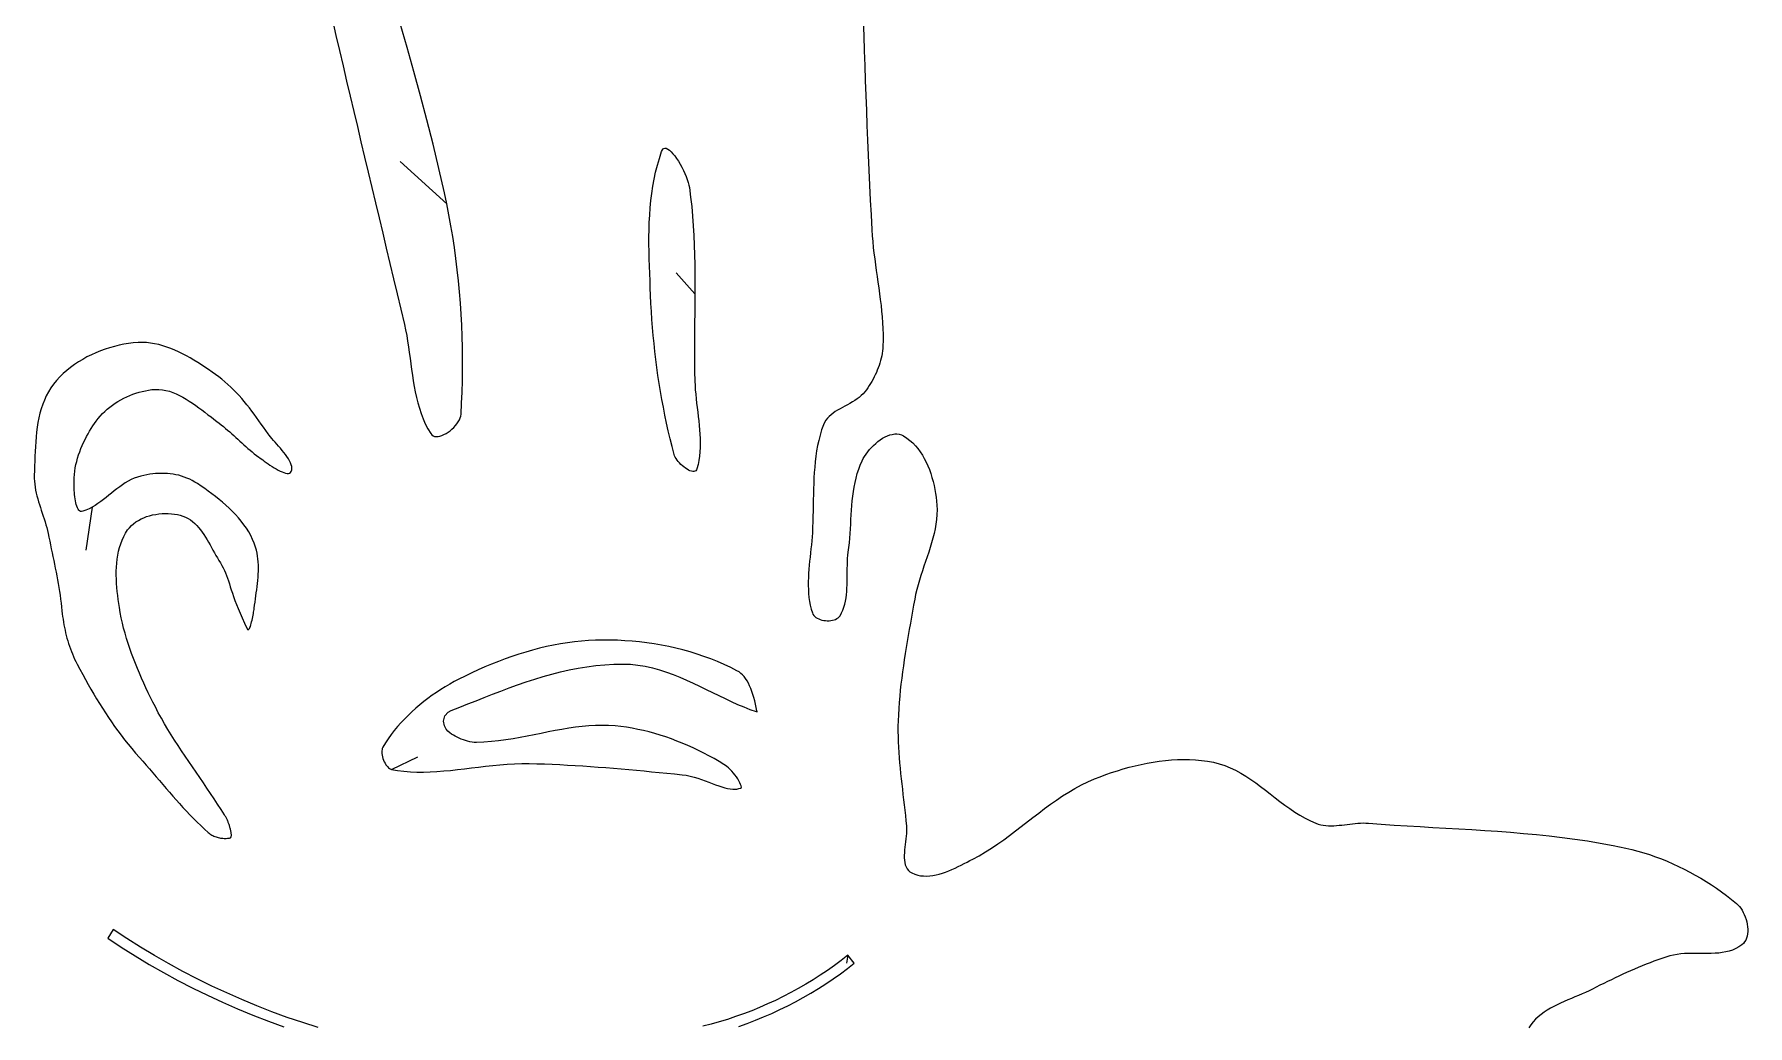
# Model space of a CAD drawing. Header units: inches. Extents: x -12 to 23, y -13.2 to 21.7.
# Drawn here: x 17.73 to 22.96, y -7.1 to -4.07 of the extents above; entities that cross this region are included whole.
import ezdxf

# ---------------------------------------------------------------- set-up
doc = ezdxf.new("R2010")
doc.units = ezdxf.units.IN
doc.header["$MEASUREMENT"] = 0
doc.layers.get('0').update_dxf_attribs({"lineweight": 0})

msp = doc.modelspace()

# ---------------------------------------------------------------- linework, layer by layer
at = {"color": 30, "linetype": 'Continuous', "lineweight": 0, "true_color": 0xff7e00}
for p, q in [((18.9885, -4.5852), (18.8459, -4.456)), ((19.7465, -4.8599), (19.6892, -4.7958)), ((17.9049, -5.5123), (17.8858, -5.6433)), ((18.8195, -6.3135), (18.9001, -6.2748))]:
    msp.add_line(p, q, dxfattribs=at)
at = {"color": 7, "linetype": 'Continuous', "lineweight": 0}
for p, q in [((19.1876, -5.9686), (19.1667, -5.976)), ((19.2085, -5.9616), (19.1876, -5.9686)), ((19.2295, -5.9551), (19.2085, -5.9616)), ((19.2507, -5.949), (19.2295, -5.9551)), ((19.2719, -5.9434), (19.2507, -5.949)), ((19.2932, -5.9384), (19.2719, -5.9434)), ((19.3145, -5.9338), (19.2932, -5.9384)), ((19.3359, -5.9298), (19.3145, -5.9338)), ((19.3573, -5.9264), (19.3359, -5.9298)), ((19.3787, -5.9236), (19.3573, -5.9264)), ((19.4002, -5.9214), (19.3787, -5.9236)), ((19.4216, -5.9198), (19.4002, -5.9214)), ((19.4431, -5.9188), (19.4216, -5.9198)), ((19.4653, -5.9184), (19.4431, -5.9188)), ((19.4877, -5.9185), (19.4653, -5.9184)), ((19.5101, -5.9191), (19.4877, -5.9185)), ((19.5325, -5.9203), (19.5101, -5.9191)), ((19.555, -5.9219), (19.5325, -5.9203)), ((19.5774, -5.9241), (19.555, -5.9219)), ((19.5998, -5.9268), (19.5774, -5.9241)), ((19.6221, -5.9301), (19.5998, -5.9268)), ((19.6444, -5.9339), (19.6221, -5.9301)), ((19.6665, -5.9382), (19.6444, -5.9339)), ((19.6884, -5.9431), (19.6665, -5.9382)), ((19.7102, -5.9485), (19.6884, -5.9431)), ((19.7318, -5.9545), (19.7102, -5.9485)), ((19.7532, -5.9611), (19.7318, -5.9545)), ((19.7743, -5.9682), (19.7532, -5.9611)), ((19.7952, -5.9759), (19.7743, -5.9682)), ((19.0648, -6.0187), (19.0449, -6.0282)), ((19.0848, -6.0095), (19.0648, -6.0187)), ((19.1051, -6.0006), (19.0848, -6.0095)), ((19.1255, -5.992), (19.1051, -6.0006)), ((19.146, -5.9838), (19.1255, -5.992)), ((19.1667, -5.976), (19.146, -5.9838)), ((19.3095, -6.0226), (19.3361, -6.0158)), ((19.3361, -6.0158), (19.3628, -6.0097)), ((19.3628, -6.0097), (19.3897, -6.0044)), ((19.3897, -6.0044), (19.4168, -5.9998)), ((19.4168, -5.9998), (19.4441, -5.9962)), ((19.4441, -5.9962), (19.4715, -5.9936)), ((19.4715, -5.9936), (19.4991, -5.992)), ((19.4991, -5.992), (19.527, -5.9916)), ((19.527, -5.9916), (19.5499, -5.9924)), ((19.5499, -5.9924), (19.5726, -5.9948)), ((19.5726, -5.9948), (19.5949, -5.9985)), ((19.5949, -5.9985), (19.6168, -6.0034)), ((19.6168, -6.0034), (19.6384, -6.0094)), ((19.6384, -6.0094), (19.6595, -6.0162)), ((19.6595, -6.0162), (19.6804, -6.0239)), ((19.8158, -5.9841), (19.7952, -5.9759)), ((19.836, -5.993), (19.8158, -5.9841)), ((19.856, -6.0024), (19.836, -5.993)), ((19.875, -6.0121), (19.856, -6.0024)), ((19.8814, -6.0159), (19.875, -6.0121)), ((19.8869, -6.0201), (19.8814, -6.0159)), ((19.892, -6.0248), (19.8869, -6.0201)), ((18.9701, -6.0693), (18.9568, -6.0781)), ((18.9837, -6.061), (18.9701, -6.0693)), ((18.9974, -6.053), (18.9837, -6.061)), ((19.0112, -6.0453), (18.9974, -6.053)), ((19.0252, -6.038), (19.0112, -6.0453)), ((19.0449, -6.0282), (19.0252, -6.038)), ((19.1538, -6.0741), (19.1793, -6.0646)), ((19.1793, -6.0646), (19.205, -6.0553)), ((19.205, -6.0553), (19.2309, -6.0465)), ((19.2309, -6.0465), (19.257, -6.038)), ((19.257, -6.038), (19.2832, -6.03)), ((19.2832, -6.03), (19.3095, -6.0226)), ((19.6804, -6.0239), (19.7009, -6.0321)), ((19.7009, -6.0321), (19.7212, -6.0409)), ((19.7212, -6.0409), (19.7412, -6.05)), ((19.7412, -6.05), (19.761, -6.0594)), ((19.761, -6.0594), (19.7807, -6.069)), ((19.7807, -6.069), (19.8002, -6.0786)), ((19.8969, -6.0301), (19.892, -6.0248)), ((19.9016, -6.0361), (19.8969, -6.0301)), ((19.9059, -6.0427), (19.9016, -6.0361)), ((19.9101, -6.05), (19.9059, -6.0427)), ((19.9139, -6.0578), (19.9101, -6.05)), ((19.9175, -6.0662), (19.9139, -6.0578)), ((19.9209, -6.0751), (19.9175, -6.0662)), ((18.9056, -6.1163), (18.8935, -6.1267)), ((18.918, -6.1063), (18.9056, -6.1163)), ((18.9307, -6.0965), (18.918, -6.1063)), ((18.9436, -6.0871), (18.9307, -6.0965)), ((18.9568, -6.0781), (18.9436, -6.0871)), ((19.0021, -6.1339), (19.0284, -6.1234)), ((19.0284, -6.1234), (19.0532, -6.1135)), ((19.0532, -6.1135), (19.0781, -6.1036)), ((19.0781, -6.1036), (19.1031, -6.0936)), ((19.1031, -6.0936), (19.1284, -6.0838)), ((19.1284, -6.0838), (19.1538, -6.0741)), ((19.8002, -6.0786), (19.8195, -6.088)), ((19.8195, -6.088), (19.8387, -6.0973)), ((19.8387, -6.0973), (19.8579, -6.1063)), ((19.8579, -6.1063), (19.8769, -6.1148)), ((19.8769, -6.1148), (19.8959, -6.1228)), ((19.8959, -6.1228), (19.9149, -6.1302)), ((19.9239, -6.0844), (19.9209, -6.0751)), ((19.9268, -6.094), (19.9239, -6.0844)), ((19.9294, -6.1039), (19.9268, -6.094)), ((19.9319, -6.1141), (19.9294, -6.1039)), ((19.9341, -6.1244), (19.9319, -6.1141)), ((19.9362, -6.1348), (19.9341, -6.1244)), ((18.8483, -6.1712), (18.838, -6.183)), ((18.8591, -6.1596), (18.8483, -6.1712)), ((18.8702, -6.1484), (18.8591, -6.1596)), ((18.8816, -6.1374), (18.8702, -6.1484)), ((18.8935, -6.1267), (18.8816, -6.1374)), ((18.9782, -6.1664), (18.9827, -6.15)), ((18.9811, -6.1809), (18.9782, -6.1664)), ((18.9827, -6.15), (18.9931, -6.1387)), ((18.9931, -6.1387), (19.0021, -6.1339)), ((19.9149, -6.1302), (19.9342, -6.137)), ((19.9342, -6.137), (19.9367, -6.1378)), ((19.9368, -6.1379), (19.9362, -6.1348)), ((19.9367, -6.1378), (19.9368, -6.1379)), ((18.8095, -6.22), (18.8009, -6.2328)), ((18.8185, -6.2074), (18.8095, -6.22)), ((18.828, -6.1951), (18.8185, -6.2074)), ((18.838, -6.183), (18.828, -6.1951)), ((18.9865, -6.1903), (18.9811, -6.1809)), ((18.992, -6.1967), (18.9865, -6.1903)), ((18.9974, -6.2015), (18.992, -6.1967)), ((19.0028, -6.2055), (18.9974, -6.2015)), ((19.0085, -6.2091), (19.0028, -6.2055)), ((19.0143, -6.2124), (19.0085, -6.2091)), ((19.0203, -6.2155), (19.0143, -6.2124)), ((19.0265, -6.2184), (19.0203, -6.2155)), ((19.0328, -6.2211), (19.0265, -6.2184)), ((19.0392, -6.2235), (19.0328, -6.2211)), ((19.0457, -6.2257), (19.0392, -6.2235)), ((19.0522, -6.2277), (19.0457, -6.2257)), ((19.0588, -6.2293), (19.0522, -6.2277)), ((19.0655, -6.2306), (19.0588, -6.2293)), ((19.1246, -6.2288), (19.1021, -6.2306)), ((19.1468, -6.2263), (19.1246, -6.2288)), ((19.1689, -6.2233), (19.1468, -6.2263)), ((19.1909, -6.2198), (19.1689, -6.2233)), ((19.2127, -6.216), (19.1909, -6.2198)), ((19.2343, -6.2119), (19.2127, -6.216)), ((19.2558, -6.2077), (19.2343, -6.2119)), ((19.2771, -6.2035), (19.2558, -6.2077)), ((19.2983, -6.1993), (19.2771, -6.2035)), ((19.3194, -6.1952), (19.2983, -6.1993)), ((19.3403, -6.1915), (19.3194, -6.1952)), ((19.361, -6.188), (19.3403, -6.1915)), ((19.3817, -6.185), (19.361, -6.188)), ((19.4022, -6.1825), (19.3817, -6.185)), ((19.4225, -6.1806), (19.4022, -6.1825)), ((19.4427, -6.1794), (19.4225, -6.1806)), ((19.4628, -6.179), (19.4427, -6.1794)), ((19.4828, -6.1794), (19.4628, -6.179)), ((19.5028, -6.1807), (19.4828, -6.1794)), ((19.5201, -6.1826), (19.5028, -6.1807)), ((19.5374, -6.185), (19.5201, -6.1826)), ((19.5548, -6.1878), (19.5374, -6.185)), ((19.5721, -6.1912), (19.5548, -6.1878)), ((19.5894, -6.195), (19.5721, -6.1912)), ((19.6066, -6.1993), (19.5894, -6.195)), ((19.6237, -6.204), (19.6066, -6.1993)), ((19.6408, -6.2091), (19.6237, -6.204)), ((19.6578, -6.2146), (19.6408, -6.2091)), ((19.6747, -6.2206), (19.6578, -6.2146)), ((19.6915, -6.2269), (19.6747, -6.2206)), ((19.7081, -6.2336), (19.6915, -6.2269)), ((18.79, -6.2567), (18.7899, -6.2609)), ((18.7899, -6.2609), (18.7902, -6.2655)), ((18.7905, -6.2531), (18.79, -6.2567)), ((18.7902, -6.2655), (18.7909, -6.2703)), ((18.7911, -6.25), (18.7905, -6.2531)), ((18.7909, -6.2703), (18.792, -6.2754)), ((18.792, -6.2477), (18.7911, -6.25)), ((18.7932, -6.2452), (18.792, -6.2477)), ((18.792, -6.2754), (18.7934, -6.2805)), ((18.8009, -6.2328), (18.7932, -6.2452)), ((18.7934, -6.2805), (18.7952, -6.2855)), ((19.0723, -6.2314), (19.0655, -6.2306)), ((19.0789, -6.2316), (19.0723, -6.2314)), ((19.1021, -6.2306), (19.0789, -6.2316)), ((19.7247, -6.2406), (19.7081, -6.2336)), ((19.7411, -6.248), (19.7247, -6.2406)), ((19.7573, -6.2558), (19.7411, -6.248)), ((19.7734, -6.2638), (19.7573, -6.2558)), ((19.7893, -6.2722), (19.7734, -6.2638)), ((19.805, -6.2808), (19.7893, -6.2722)), ((19.8205, -6.2897), (19.805, -6.2808)), ((18.7952, -6.2855), (18.7974, -6.2904)), ((18.7974, -6.2904), (18.7998, -6.295)), ((18.7998, -6.295), (18.8024, -6.2992)), ((18.8024, -6.2992), (18.8051, -6.3029)), ((18.8051, -6.3029), (18.8079, -6.3061)), ((18.8079, -6.3061), (18.8106, -6.3087)), ((18.8106, -6.3087), (18.8131, -6.3107)), ((18.8131, -6.3107), (18.8154, -6.3121)), ((18.8154, -6.3121), (18.8172, -6.3129)), ((18.8172, -6.3129), (18.8195, -6.3135)), ((18.8195, -6.3135), (18.8381, -6.3169)), ((18.8381, -6.3169), (18.8577, -6.3194)), ((18.8577, -6.3194), (18.8774, -6.321)), ((18.8774, -6.321), (18.8974, -6.3218)), ((18.8974, -6.3218), (18.9176, -6.3218)), ((18.9176, -6.3218), (18.9379, -6.3213)), ((18.9379, -6.3213), (18.9585, -6.3201)), ((18.9585, -6.3201), (18.9792, -6.3185)), ((18.9792, -6.3185), (19.0002, -6.3165)), ((19.0002, -6.3165), (19.0213, -6.3143)), ((19.0213, -6.3143), (19.0425, -6.3118)), ((19.0425, -6.3118), (19.0639, -6.3091)), ((19.0639, -6.3091), (19.0855, -6.3065)), ((19.0855, -6.3065), (19.1071, -6.3039)), ((19.1071, -6.3039), (19.129, -6.3016)), ((19.129, -6.3016), (19.1509, -6.2995)), ((19.1509, -6.2995), (19.173, -6.2977)), ((19.173, -6.2977), (19.1952, -6.2965)), ((19.1952, -6.2965), (19.2175, -6.2958)), ((19.2175, -6.2958), (19.2397, -6.2959)), ((19.2397, -6.2959), (19.2634, -6.2964)), ((19.2634, -6.2964), (19.2869, -6.2971)), ((19.2869, -6.2971), (19.3105, -6.298)), ((19.3105, -6.298), (19.3339, -6.2991)), ((19.3339, -6.2991), (19.3574, -6.3002)), ((19.3574, -6.3002), (19.3809, -6.3016)), ((19.3809, -6.3016), (19.4043, -6.303)), ((19.4043, -6.303), (19.4277, -6.3046)), ((19.4277, -6.3046), (19.4511, -6.3063)), ((19.4511, -6.3063), (19.4745, -6.3081)), ((19.4745, -6.3081), (19.4979, -6.31)), ((19.4979, -6.31), (19.5212, -6.312)), ((19.5212, -6.312), (19.5445, -6.314)), ((19.5445, -6.314), (19.5679, -6.3162)), ((19.5679, -6.3162), (19.5911, -6.3183)), ((19.5911, -6.3183), (19.6144, -6.3206)), ((19.6144, -6.3206), (19.6377, -6.3229)), ((19.6377, -6.3229), (19.6609, -6.3252)), ((19.6609, -6.3252), (19.6841, -6.3275)), ((19.6841, -6.3275), (19.7079, -6.3299)), ((19.7079, -6.3299), (19.7198, -6.3316)), ((19.7198, -6.3316), (19.732, -6.3341)), ((19.732, -6.3341), (19.7439, -6.3372)), ((19.8355, -6.2986), (19.8205, -6.2897)), ((19.8398, -6.3015), (19.8355, -6.2986)), ((19.8443, -6.305), (19.8398, -6.3015)), ((19.8492, -6.3091), (19.8443, -6.305)), ((19.8542, -6.3139), (19.8492, -6.3091)), ((19.8593, -6.3191), (19.8542, -6.3139)), ((19.8642, -6.3247), (19.8593, -6.3191)), ((19.869, -6.3306), (19.8642, -6.3247)), ((19.8734, -6.3367), (19.869, -6.3306)), ((19.7439, -6.3372), (19.7555, -6.3408)), ((19.7555, -6.3408), (19.7668, -6.3446)), ((19.7668, -6.3446), (19.7779, -6.3487)), ((19.7779, -6.3487), (19.7887, -6.3527)), ((19.7887, -6.3527), (19.7992, -6.3567)), ((19.7992, -6.3567), (19.8094, -6.3606)), ((19.8094, -6.3606), (19.8193, -6.3641)), ((19.8193, -6.3641), (19.8288, -6.3672)), ((19.8288, -6.3672), (19.8379, -6.3699)), ((19.8379, -6.3699), (19.8465, -6.3719)), ((19.8465, -6.3719), (19.8545, -6.3733)), ((19.8545, -6.3733), (19.862, -6.3741)), ((19.862, -6.3741), (19.8687, -6.3742)), ((19.8687, -6.3742), (19.8749, -6.3736)), ((19.8775, -6.3427), (19.8734, -6.3367)), ((19.8749, -6.3736), (19.8805, -6.3724)), ((19.881, -6.3487), (19.8775, -6.3427)), ((19.8805, -6.3724), (19.8858, -6.3705)), ((19.8839, -6.3544), (19.881, -6.3487)), ((19.8861, -6.3596), (19.8839, -6.3544)), ((19.8858, -6.3705), (19.8886, -6.3691)), ((19.8877, -6.3641), (19.8861, -6.3596)), ((19.8885, -6.3677), (19.8877, -6.3641)), ((19.8886, -6.3691), (19.8885, -6.3677))]:
    msp.add_line(p, q, dxfattribs=at)
at = {"color": 7, "linetype": 'Continuous', "lineweight": 0, "flags": 128}
msp.add_lwpolyline([(18.6391, -4.0237), (18.6499, -4.0702), (18.6607, -4.1167), (18.6716, -4.1633), (18.6825, -4.2098), (18.6934, -4.2563), (18.7044, -4.3028), (18.7153, -4.3493), (18.7263, -4.3958), (18.7373, -4.4423), (18.7484, -4.4887), (18.7594, -4.5352), (18.7704, -4.5817), (18.7815, -4.6282), (18.7926, -4.6746), (18.8036, -4.7211), (18.8147, -4.7676), (18.8258, -4.8141), (18.8368, -4.8605), (18.8479, -4.907), (18.8589, -4.9535), (18.8626, -4.9703), (18.8659, -4.9873), (18.8689, -5.0044), (18.8716, -5.0217), (18.874, -5.039), (18.8764, -5.0564), (18.8787, -5.0739), (18.881, -5.0913), (18.8834, -5.1086), (18.8861, -5.1259), (18.889, -5.1431), (18.8922, -5.1601), (18.8958, -5.177), (18.8999, -5.1936), (18.9046, -5.21), (18.9099, -5.2262), (18.916, -5.242), (18.9228, -5.2575), (18.9305, -5.2727), (18.9392, -5.2874), (18.9425, -5.2914), (18.9465, -5.2943), (18.9511, -5.296), (18.9562, -5.2967), (18.9617, -5.2964), (18.9675, -5.2953), (18.9736, -5.2933), (18.9798, -5.2906), (18.9861, -5.2872), (18.9923, -5.2832), (18.9983, -5.2787), (19.0042, -5.2738), (19.0097, -5.2686), (19.0149, -5.2631), (19.0195, -5.2573), (19.0236, -5.2514), (19.027, -5.2455), (19.0296, -5.2396), (19.0314, -5.2338), (19.0322, -5.2282), (19.0322, -5.2282), (19.0322, -5.2282), (19.0322, -5.2282), (19.0322, -5.2282), (19.0339, -5.1943), (19.0352, -5.1604), (19.0361, -5.1264), (19.0366, -5.0924), (19.0366, -5.0584), (19.0362, -5.0244), (19.0353, -4.9903), (19.034, -4.9563), (19.0322, -4.9223), (19.0299, -4.8883), (19.0273, -4.8543), (19.0241, -4.8204), (19.0205, -4.7865), (19.0163, -4.7527), (19.0118, -4.719), (19.0067, -4.6854), (19.0011, -4.6519), (18.9951, -4.6185), (18.9885, -4.5852), (18.9815, -4.552), (18.9645, -4.4774), (18.9466, -4.403), (18.9278, -4.3289), (18.9083, -4.255), (18.8881, -4.1812), (18.8673, -4.1076), (18.8459, -4.0341)], dxfattribs=at)
at = {"color": 7, "linetype": 'Continuous', "lineweight": 0}
for points in [[(20.2611, -4.0258), (20.2626, -4.0715), (20.2641, -4.1171), (20.2656, -4.1628), (20.2672, -4.2084), (20.2689, -4.2541), (20.2706, -4.2997), (20.2724, -4.3454), (20.2743, -4.391), (20.2762, -4.4367), (20.2782, -4.4823), (20.2803, -4.5279), (20.2825, -4.5735), (20.2848, -4.6192), (20.2872, -4.6648), (20.2883, -4.6826), (20.2898, -4.7004), (20.2916, -4.7181), (20.2936, -4.7359), (20.2959, -4.7536), (20.2983, -4.7714), (20.3008, -4.7891), (20.3033, -4.8068), (20.3059, -4.8245), (20.3084, -4.8423), (20.3108, -4.86), (20.3131, -4.8777), (20.3153, -4.8954), (20.3171, -4.9132), (20.3188, -4.9309), (20.3201, -4.9487), (20.321, -4.9664), (20.3215, -4.9842), (20.3215, -5.002), (20.321, -5.0198), (20.3205, -5.0273), (20.3198, -5.0348), (20.3187, -5.0422), (20.3174, -5.0497), (20.3158, -5.0571), (20.3139, -5.0644), (20.3118, -5.0717), (20.3094, -5.079), (20.3068, -5.0862), (20.304, -5.0933), (20.301, -5.1004), (20.2978, -5.1073), (20.2944, -5.1142), (20.2908, -5.121), (20.2871, -5.1277), (20.2831, -5.1343), (20.2791, -5.1407), (20.2749, -5.147), (20.2705, -5.1532), (20.2661, -5.1593), (20.2609, -5.1655), (20.2551, -5.1713), (20.2489, -5.1766), (20.2422, -5.1816), (20.2352, -5.1862), (20.2279, -5.1907), (20.2204, -5.1949), (20.2128, -5.199), (20.2052, -5.2031), (20.1975, -5.2072), (20.19, -5.2113), (20.1827, -5.2155), (20.1756, -5.22), (20.1688, -5.2246), (20.1625, -5.2295), (20.1566, -5.2348), (20.1513, -5.2405), (20.1465, -5.2467), (20.1425, -5.2534), (20.1393, -5.2607), (20.1339, -5.2763), (20.1291, -5.2921), (20.1251, -5.3081), (20.1216, -5.3242), (20.1186, -5.3404), (20.1162, -5.3567), (20.1142, -5.3732), (20.1126, -5.3897), (20.1113, -5.4063), (20.1103, -5.423), (20.1096, -5.4397), (20.1091, -5.4565), (20.1087, -5.4733), (20.1083, -5.4901), (20.1081, -5.5069), (20.1078, -5.5237), (20.1074, -5.5404), (20.1069, -5.5572), (20.1063, -5.5738), (20.1055, -5.5904), (20.1046, -5.6027), (20.1036, -5.615), (20.1024, -5.6274), (20.1011, -5.6398), (20.0998, -5.6522), (20.0985, -5.6647), (20.0972, -5.6771), (20.0959, -5.6896), (20.0949, -5.702), (20.094, -5.7145), (20.0933, -5.7269), (20.0929, -5.7392), (20.0929, -5.7516), (20.0932, -5.7638), (20.0939, -5.776), (20.0951, -5.7881), (20.0968, -5.8001), (20.0991, -5.812), (20.1019, -5.8238), (20.1055, -5.8355), (20.1072, -5.8394), (20.1096, -5.8429), (20.1127, -5.8462), (20.1163, -5.8491), (20.1204, -5.8516), (20.1249, -5.8538), (20.1298, -5.8556), (20.1349, -5.8571), (20.1403, -5.8582), (20.1457, -5.859), (20.1512, -5.8593), (20.1566, -5.8593), (20.1619, -5.8588), (20.1671, -5.858), (20.172, -5.8567), (20.1765, -5.855), (20.1807, -5.8529), (20.1844, -5.8504), (20.1875, -5.8474), (20.19, -5.844), (20.1946, -5.8354), (20.1985, -5.8266), (20.2018, -5.8176), (20.2045, -5.8084), (20.2067, -5.799), (20.2084, -5.7894), (20.2097, -5.7797), (20.2106, -5.7699), (20.2113, -5.7599), (20.2117, -5.7499), (20.2119, -5.7399), (20.212, -5.7297), (20.2121, -5.7196), (20.2121, -5.7095), (20.2122, -5.6993), (20.2124, -5.6892), (20.2127, -5.6792), (20.2133, -5.6692), (20.2142, -5.6593), (20.2154, -5.6496), (20.2172, -5.6355), (20.2187, -5.6214), (20.2199, -5.6072), (20.221, -5.5929), (20.2219, -5.5786), (20.2227, -5.5643), (20.2235, -5.5499), (20.2243, -5.5356), (20.2252, -5.5213), (20.2263, -5.507), (20.2276, -5.4928), (20.2291, -5.4787), (20.231, -5.4646), (20.2332, -5.4507), (20.2358, -5.4369), (20.239, -5.4233), (20.2427, -5.4098), (20.247, -5.3965), (20.2519, -5.3835), (20.2576, -5.3706), (20.2611, -5.3639), (20.2652, -5.357), (20.2698, -5.3501), (20.2749, -5.3432), (20.2804, -5.3364), (20.2863, -5.3298), (20.2926, -5.3234), (20.2992, -5.3174), (20.306, -5.3117), (20.3131, -5.3065), (20.3203, -5.3018), (20.3276, -5.2976), (20.3349, -5.2942), (20.3423, -5.2915), (20.3497, -5.2896), (20.357, -5.2885), (20.3641, -5.2884), (20.3711, -5.2894), (20.3779, -5.2914), (20.3844, -5.2945), (20.3942, -5.3009), (20.4034, -5.308), (20.4121, -5.3158), (20.4203, -5.3243), (20.4279, -5.3334), (20.435, -5.343), (20.4416, -5.3531), (20.4476, -5.3637), (20.4532, -5.3746), (20.4584, -5.3859), (20.463, -5.3975), (20.4672, -5.4093), (20.471, -5.4212), (20.4743, -5.4334), (20.4772, -5.4455), (20.4797, -5.4578), (20.4818, -5.47), (20.4835, -5.4821), (20.4849, -5.4941), (20.4859, -5.5059), (20.4864, -5.5205), (20.486, -5.5351), (20.4849, -5.5497), (20.483, -5.5642), (20.4805, -5.5786), (20.4775, -5.5929), (20.4739, -5.6073), (20.4699, -5.6215), (20.4656, -5.6358), (20.4611, -5.6501), (20.4563, -5.6643), (20.4515, -5.6785), (20.4466, -5.6928), (20.4418, -5.707), (20.4371, -5.7213), (20.4326, -5.7356), (20.4284, -5.7499), (20.4245, -5.7643), (20.4211, -5.7788), (20.4182, -5.7933), (20.4149, -5.8117), (20.4116, -5.8302), (20.4082, -5.8487), (20.4049, -5.8672), (20.4016, -5.8857), (20.3984, -5.9043), (20.3952, -5.9228), (20.3921, -5.9414), (20.3892, -5.9599), (20.3863, -5.9785), (20.3836, -5.9971), (20.381, -6.0157), (20.3785, -6.0343), (20.3763, -6.053), (20.3743, -6.0716), (20.3724, -6.0903), (20.3708, -6.109), (20.3694, -6.1277), (20.3683, -6.1464), (20.3675, -6.1652), (20.3671, -6.1813), (20.367, -6.1974), (20.3672, -6.2135), (20.3677, -6.2295), (20.3684, -6.2456), (20.3694, -6.2617), (20.3706, -6.2778), (20.3719, -6.2938), (20.3734, -6.3099), (20.3751, -6.3259), (20.3768, -6.342), (20.3786, -6.358), (20.3805, -6.3741), (20.3824, -6.3901), (20.3843, -6.4062), (20.3861, -6.4222), (20.3879, -6.4383), (20.3897, -6.4543), (20.3913, -6.4704), (20.3929, -6.4864), (20.3933, -6.4938), (20.3932, -6.5015), (20.3928, -6.5095), (20.3922, -6.5177), (20.3913, -6.5261), (20.3903, -6.5346), (20.3893, -6.5431), (20.3883, -6.5515), (20.3874, -6.5599), (20.3868, -6.5682), (20.3864, -6.5762), (20.3864, -6.584), (20.3869, -6.5915), (20.3879, -6.5986), (20.3895, -6.6053), (20.3919, -6.6115), (20.395, -6.6171), (20.3989, -6.6221), (20.4038, -6.6265), (20.4098, -6.6301), (20.4184, -6.6339), (20.4273, -6.6366), (20.4363, -6.6385), (20.4455, -6.6394), (20.4549, -6.6396), (20.4643, -6.639), (20.4739, -6.6378), (20.4835, -6.6359), (20.4932, -6.6335), (20.5029, -6.6306), (20.5126, -6.6272), (20.5222, -6.6235), (20.5319, -6.6195), (20.5414, -6.6152), (20.5508, -6.6107), (20.5602, -6.6061), (20.5693, -6.6015), (20.5783, -6.5969), (20.5871, -6.5923), (20.5957, -6.5878), (20.6153, -6.5773), (20.6345, -6.566), (20.6533, -6.554), (20.6719, -6.5416), (20.6902, -6.5286), (20.7083, -6.5154), (20.7262, -6.5018), (20.744, -6.4881), (20.7795, -6.4606), (20.7974, -6.4469), (20.8153, -6.4334), (20.8333, -6.4201), (20.8515, -6.4072), (20.87, -6.3948), (20.8888, -6.383), (20.9079, -6.3717), (20.9274, -6.3612), (20.9473, -6.3515), (20.9677, -6.3427), (20.9848, -6.336), (21.0022, -6.3295), (21.0198, -6.3234), (21.0375, -6.3176), (21.0555, -6.3121), (21.0736, -6.3071), (21.0918, -6.3024), (21.1101, -6.2982), (21.1285, -6.2945), (21.147, -6.2912), (21.1655, -6.2885), (21.1841, -6.2863), (21.2026, -6.2847), (21.2212, -6.2837), (21.2397, -6.2834), (21.2582, -6.2837), (21.2766, -6.2846), (21.2949, -6.2863), (21.3131, -6.2888), (21.3312, -6.292), (21.3487, -6.2962), (21.3658, -6.3018), (21.3823, -6.3085), (21.3985, -6.3162), (21.4143, -6.3248), (21.4298, -6.3343), (21.4451, -6.3443), (21.4601, -6.355), (21.475, -6.366), (21.4898, -6.3773), (21.5046, -6.3887), (21.5193, -6.4002), (21.5341, -6.4116), (21.5491, -6.4227), (21.5641, -6.4335), (21.5795, -6.4439), (21.595, -6.4536), (21.6109, -6.4626), (21.6272, -6.4708), (21.6439, -6.478), (21.6514, -6.4806), (21.6591, -6.4826), (21.6668, -6.4841), (21.6746, -6.4851), (21.6825, -6.4856), (21.6905, -6.4858), (21.6985, -6.4856), (21.7066, -6.4852), (21.7147, -6.4845), (21.7229, -6.4837), (21.7311, -6.4827), (21.7393, -6.4817), (21.7475, -6.4807), (21.7557, -6.4798), (21.7639, -6.4789), (21.7721, -6.4782), (21.7803, -6.4777), (21.7884, -6.4774), (21.7965, -6.4775), (21.8045, -6.478), (21.8439, -6.481), (21.8834, -6.4837), (21.9228, -6.4862), (21.9624, -6.4886), (22.0019, -6.4909), (22.0414, -6.4931), (22.081, -6.4953), (22.1205, -6.4977), (22.16, -6.5002), (22.1995, -6.5029), (22.239, -6.5058), (22.2784, -6.5091), (22.3177, -6.5128), (22.357, -6.5169), (22.3962, -6.5214), (22.4353, -6.5266), (22.4743, -6.5324), (22.5132, -6.5388), (22.552, -6.546), (22.5907, -6.554), (22.6091, -6.5583), (22.6274, -6.5631), (22.6457, -6.5684), (22.6638, -6.5742), (22.6818, -6.5804), (22.6997, -6.5871), (22.7174, -6.5943), (22.735, -6.6019), (22.7524, -6.6099), (22.7696, -6.6184), (22.7866, -6.6272), (22.8034, -6.6365), (22.82, -6.6461), (22.8363, -6.6561), (22.8524, -6.6664), (22.8683, -6.6771), (22.8838, -6.6881), (22.8991, -6.6995), (22.9141, -6.7111), (22.9288, -6.7231), (22.9336, -6.7275), (22.9381, -6.7326), (22.9424, -6.7382), (22.9463, -6.7442), (22.9499, -6.7507), (22.9532, -6.7575), (22.9561, -6.7646), (22.9585, -6.7719), (22.9605, -6.7793), (22.9621, -6.7868), (22.9631, -6.7943), (22.9636, -6.8017), (22.9636, -6.8089), (22.963, -6.816), (22.9618, -6.8228), (22.9599, -6.8292), (22.9574, -6.8351), (22.9542, -6.8406), (22.9503, -6.8456), (22.9457, -6.8499), (22.9367, -6.8562), (22.9273, -6.8614), (22.9175, -6.8657), (22.9073, -6.8691), (22.8968, -6.8716), (22.886, -6.8735), (22.875, -6.8748), (22.8637, -6.8756), (22.8522, -6.876), (22.8407, -6.8762), (22.829, -6.8761), (22.8172, -6.876), (22.8055, -6.8758), (22.7937, -6.8758), (22.7821, -6.876), (22.7705, -6.8765), (22.759, -6.8774), (22.7478, -6.8789), (22.7367, -6.8809), (22.7259, -6.8837), (22.7136, -6.8875), (22.7013, -6.8914), (22.6892, -6.8956), (22.677, -6.8999), (22.665, -6.9044), (22.6529, -6.909), (22.641, -6.9138), (22.6291, -6.9187), (22.6172, -6.9238), (22.6054, -6.9289), (22.5936, -6.9342), (22.5819, -6.9396), (22.5702, -6.9451), (22.5585, -6.9506), (22.5469, -6.9563), (22.5353, -6.962), (22.5237, -6.9677), (22.5122, -6.9735), (22.5007, -6.9793), (22.4892, -6.9851), (22.4789, -6.9902), (22.4684, -6.9951), (22.4577, -6.9998), (22.4468, -7.0044), (22.4358, -7.009), (22.4248, -7.0136), (22.4138, -7.0182), (22.4028, -7.0229), (22.392, -7.0278), (22.3813, -7.0328), (22.3708, -7.0381), (22.3606, -7.0436), (22.3508, -7.0495), (22.3412, -7.0557), (22.3321, -7.0624), (22.3235, -7.0695), (22.3154, -7.0771), (22.3079, -7.0853), (22.301, -7.0941), (22.2948, -7.1035)], [(18.5959, -7.1027), (18.5484, -7.0875), (18.5012, -7.0714), (18.4543, -7.0542), (18.4078, -7.0361), (18.3617, -7.017), (18.316, -6.9969), (18.2708, -6.9758), (18.226, -6.9539), (18.1818, -6.931), (18.1381, -6.9072), (18.095, -6.8825), (18.0525, -6.8569), (18.0107, -6.8304), (17.9695, -6.8031), (17.9523, -6.8291), (17.9937, -6.8566), (18.0361, -6.8835), (18.0792, -6.9094), (18.1229, -6.9344), (18.1671, -6.9586), (18.212, -6.9818), (18.2573, -7.004), (18.3031, -7.0253), (18.3494, -7.0457), (18.3961, -7.0651), (18.4433, -7.0835), (18.4907, -7.1008)], [(20.2142, -6.8813), (20.1937, -6.8973), (20.1728, -6.9128), (20.1515, -6.9278), (20.1297, -6.9424), (20.1077, -6.9566), (20.0852, -6.9702), (20.0625, -6.9833), (20.0394, -6.9959), (20.016, -7.008), (19.9924, -7.0196), (19.9685, -7.0306), (19.9444, -7.0412), (19.9201, -7.0511), (19.8955, -7.0605), (19.8708, -7.0693), (19.846, -7.0776), (19.8209, -7.0852), (19.7958, -7.0923), (19.7705, -7.0988)], [(19.881, -7.0989), (19.9064, -7.0898), (19.9316, -7.0802), (19.9566, -7.0699), (19.9813, -7.0592), (20.0059, -7.0478), (20.0301, -7.0359), (20.0541, -7.0235), (20.0778, -7.0105), (20.1011, -6.9971), (20.1242, -6.9831), (20.1469, -6.9686), (20.1692, -6.9536), (20.1911, -6.9381), (20.2126, -6.9221), (20.2334, -6.9059), (20.2142, -6.8813), (20.2097, -6.906)]]:
    msp.add_lwpolyline(points, dxfattribs=at)
at = {"color": 7, "linetype": 'Continuous', "lineweight": 0, "flags": 128}
for points in [[(19.6831, -5.3508), (19.6769, -5.327), (19.671, -5.3032), (19.6654, -5.2792), (19.66, -5.2552), (19.655, -5.2311), (19.6502, -5.207), (19.6457, -5.1827), (19.6415, -5.1585), (19.6375, -5.1342), (19.6338, -5.1098), (19.6304, -5.0854), (19.6273, -5.061), (19.6244, -5.0365), (19.6217, -5.012), (19.6194, -4.9875), (19.6172, -4.9629), (19.6154, -4.9384), (19.6137, -4.9138), (19.6124, -4.8893), (19.6112, -4.8647), (19.6103, -4.8427), (19.6094, -4.8205), (19.6085, -4.7982), (19.6077, -4.7759), (19.607, -4.7536), (19.6065, -4.7312), (19.6062, -4.7088), (19.6062, -4.6864), (19.6066, -4.6641), (19.6073, -4.6418), (19.6084, -4.6195), (19.6099, -4.5974), (19.612, -4.5753), (19.6147, -4.5534), (19.618, -4.5316), (19.6219, -4.5099), (19.6265, -4.4884), (19.6319, -4.4671), (19.638, -4.4461), (19.645, -4.4252), (19.6477, -4.4198), (19.651, -4.4165), (19.6549, -4.4151), (19.6592, -4.4155), (19.6639, -4.4176), (19.6689, -4.4211), (19.6742, -4.4259), (19.6796, -4.4319), (19.6852, -4.4389), (19.6907, -4.4467), (19.6961, -4.4551), (19.7015, -4.4641), (19.7065, -4.4734), (19.7113, -4.483), (19.7158, -4.4925), (19.7197, -4.5019), (19.7232, -4.511), (19.726, -4.5197), (19.7282, -4.5278), (19.7296, -4.5351), (19.7335, -4.5644), (19.7368, -4.5938), (19.7395, -4.6232), (19.7417, -4.6527), (19.7434, -4.6822), (19.7447, -4.7117), (19.7456, -4.7413), (19.7462, -4.7709), (19.7465, -4.8005), (19.7466, -4.8302), (19.7465, -4.8599), (19.7464, -4.8895), (19.7461, -4.9192), (19.7458, -4.9489), (19.7456, -4.9786), (19.7454, -5.0083), (19.7453, -5.0379), (19.7455, -5.0676), (19.7458, -5.0972), (19.7465, -5.1268), (19.747, -5.1402), (19.7479, -5.1537), (19.749, -5.1672), (19.7504, -5.1808), (19.7519, -5.1944), (19.7535, -5.2079), (19.7552, -5.2215), (19.7568, -5.2351), (19.7583, -5.2487), (19.7597, -5.2622), (19.7609, -5.2758), (19.7618, -5.2893), (19.7624, -5.3027), (19.7626, -5.3161), (19.7624, -5.3295), (19.7617, -5.3428), (19.7605, -5.356), (19.7586, -5.3692), (19.7561, -5.3822), (19.7528, -5.3952), (19.7513, -5.3986), (19.7492, -5.4011), (19.7465, -5.4026), (19.7434, -5.4033), (19.7398, -5.4032), (19.7358, -5.4023), (19.7315, -5.4008), (19.7271, -5.3987), (19.7225, -5.396), (19.7178, -5.3929), (19.7131, -5.3894), (19.7085, -5.3856), (19.7041, -5.3814), (19.6999, -5.3771), (19.6959, -5.3727), (19.6923, -5.3682), (19.6892, -5.3637), (19.6866, -5.3592), (19.6845, -5.3549), (19.6831, -5.3508), (19.6831, -5.3508), (19.6831, -5.3508), (19.6831, -5.3508)], [(18.3092, -6.4526), (18.2988, -6.436), (18.2883, -6.4195), (18.2775, -6.4031), (18.2666, -6.3868), (18.2556, -6.3705), (18.2446, -6.3544), (18.2334, -6.3382), (18.2223, -6.322), (18.2111, -6.3059), (18.2, -6.2897), (18.189, -6.2735), (18.1781, -6.2572), (18.1673, -6.2409), (18.1566, -6.2245), (18.1462, -6.2079), (18.1359, -6.1912), (18.126, -6.1744), (18.1163, -6.1575), (18.1069, -6.1403), (18.0979, -6.1229), (18.0906, -6.1085), (18.0834, -6.0939), (18.0763, -6.0793), (18.0693, -6.0646), (18.0625, -6.0498), (18.0558, -6.0349), (18.0493, -6.02), (18.0429, -6.0049), (18.0368, -5.9898), (18.0309, -5.9747), (18.0252, -5.9594), (18.0198, -5.9441), (18.0147, -5.9286), (18.0098, -5.9132), (18.0053, -5.8976), (18.0011, -5.8819), (17.9973, -5.8662), (17.9938, -5.8504), (17.9907, -5.8346), (17.988, -5.8186), (17.9862, -5.8068), (17.9845, -5.7947), (17.9829, -5.7825), (17.9816, -5.7701), (17.9804, -5.7577), (17.9795, -5.7452), (17.9789, -5.7327), (17.9785, -5.7202), (17.9786, -5.7077), (17.9791, -5.6953), (17.9799, -5.683), (17.9813, -5.6708), (17.9831, -5.6588), (17.9855, -5.6469), (17.9885, -5.6354), (17.9921, -5.624), (17.9963, -5.613), (18.0013, -5.6023), (18.0069, -5.5919), (18.0133, -5.5819), (18.0187, -5.575), (18.0247, -5.5687), (18.0312, -5.5628), (18.0384, -5.5575), (18.046, -5.5526), (18.0541, -5.5483), (18.0625, -5.5445), (18.0713, -5.5412), (18.0804, -5.5384), (18.0897, -5.536), (18.0991, -5.5342), (18.1086, -5.5329), (18.1183, -5.532), (18.1279, -5.5317), (18.1374, -5.5318), (18.1468, -5.5324), (18.1561, -5.5335), (18.1652, -5.5351), (18.1739, -5.5371), (18.1824, -5.5397), (18.1904, -5.5428), (18.198, -5.5466), (18.2052, -5.5511), (18.2119, -5.5561), (18.2184, -5.5617), (18.2245, -5.5678), (18.2302, -5.5743), (18.2358, -5.5812), (18.2411, -5.5884), (18.2461, -5.5959), (18.251, -5.6037), (18.2558, -5.6116), (18.2604, -5.6196), (18.265, -5.6277), (18.2695, -5.6358), (18.274, -5.6439), (18.2785, -5.6519), (18.283, -5.6598), (18.2876, -5.6675), (18.2923, -5.6749), (18.2971, -5.6827), (18.3015, -5.6904), (18.3054, -5.698), (18.3089, -5.7056), (18.3122, -5.7133), (18.3153, -5.7212), (18.3182, -5.7292), (18.3211, -5.7376), (18.324, -5.7462), (18.327, -5.7553), (18.3301, -5.7649), (18.3335, -5.775), (18.3372, -5.7857), (18.3413, -5.7971), (18.3459, -5.8093), (18.351, -5.8223), (18.3568, -5.8361), (18.3632, -5.8509), (18.3704, -5.8667), (18.3784, -5.8836), (18.3798, -5.8857), (18.3812, -5.8866), (18.3826, -5.8864), (18.384, -5.8851), (18.3854, -5.883), (18.3868, -5.88), (18.3882, -5.8765), (18.3896, -5.8723), (18.3909, -5.8677), (18.3921, -5.8628), (18.3934, -5.8577), (18.3945, -5.8525), (18.3956, -5.8472), (18.3965, -5.8422), (18.3974, -5.8373), (18.3982, -5.8328), (18.3989, -5.8288), (18.3994, -5.8254), (18.3998, -5.8227), (18.4001, -5.8207), (18.4012, -5.8115), (18.4025, -5.8021), (18.4038, -5.7928), (18.4051, -5.7833), (18.4064, -5.7739), (18.4077, -5.7644), (18.4089, -5.7549), (18.41, -5.7455), (18.4109, -5.736), (18.4117, -5.7265), (18.4123, -5.7171), (18.4127, -5.7077), (18.4128, -5.6983), (18.4127, -5.689), (18.4122, -5.6797), (18.4115, -5.6706), (18.4103, -5.6615), (18.4087, -5.6525), (18.4067, -5.6436), (18.4043, -5.6348), (18.4001, -5.6225), (18.3951, -5.6106), (18.3894, -5.599), (18.3831, -5.5876), (18.3761, -5.5765), (18.3685, -5.5657), (18.3604, -5.5551), (18.3518, -5.5448), (18.3428, -5.5348), (18.3334, -5.525), (18.3236, -5.5154), (18.3134, -5.5062), (18.3031, -5.4971), (18.2925, -5.4883), (18.2817, -5.4798), (18.2708, -5.4714), (18.2598, -5.4633), (18.2488, -5.4554), (18.2378, -5.4478), (18.2268, -5.4403), (18.2189, -5.4354), (18.2109, -5.4308), (18.2029, -5.4268), (18.1946, -5.4231), (18.1863, -5.42), (18.1779, -5.4172), (18.1694, -5.4148), (18.1609, -5.4129), (18.1522, -5.4113), (18.1435, -5.4102), (18.1347, -5.4094), (18.1258, -5.4089), (18.1169, -5.4088), (18.1079, -5.4091), (18.0989, -5.4097), (18.0899, -5.4105), (18.0808, -5.4118), (18.0717, -5.4133), (18.0626, -5.415), (18.0535, -5.4171), (18.0433, -5.42), (18.0335, -5.4236), (18.0241, -5.4278), (18.0149, -5.4327), (18.0061, -5.438), (17.9974, -5.4437), (17.989, -5.4497), (17.9806, -5.456), (17.9724, -5.4626), (17.9642, -5.4692), (17.9561, -5.4758), (17.9479, -5.4824), (17.9396, -5.4889), (17.9312, -5.4952), (17.9226, -5.5013), (17.9139, -5.507), (17.9049, -5.5123), (17.8956, -5.5171), (17.886, -5.5213), (17.876, -5.5249), (17.8725, -5.5255), (17.8694, -5.525), (17.8665, -5.5235), (17.8639, -5.5211), (17.8616, -5.5179), (17.8596, -5.514), (17.8578, -5.5095), (17.8562, -5.5044), (17.8549, -5.4988), (17.8537, -5.4929), (17.8527, -5.4867), (17.8519, -5.4803), (17.8512, -5.4738), (17.8507, -5.4673), (17.8503, -5.4609), (17.85, -5.4546), (17.8498, -5.4486), (17.8496, -5.4429), (17.8496, -5.4377), (17.8496, -5.4329), (17.8498, -5.4228), (17.8505, -5.4126), (17.8517, -5.4025), (17.8533, -5.3924), (17.8553, -5.3823), (17.8577, -5.3723), (17.8605, -5.3623), (17.8635, -5.3525), (17.8669, -5.3428), (17.8706, -5.3332), (17.8745, -5.3238), (17.8786, -5.3146), (17.883, -5.3055), (17.8875, -5.2967), (17.8922, -5.2881), (17.897, -5.2797), (17.902, -5.2716), (17.907, -5.2638), (17.9121, -5.2563), (17.9172, -5.2491), (17.9232, -5.2413), (17.9296, -5.2337), (17.9364, -5.2264), (17.9435, -5.2195), (17.9509, -5.2128), (17.9587, -5.2064), (17.9667, -5.2004), (17.975, -5.1946), (17.9835, -5.1892), (17.9923, -5.1841), (18.0013, -5.1794), (18.0104, -5.175), (18.0197, -5.171), (18.0291, -5.1673), (18.0386, -5.1639), (18.0483, -5.161), (18.058, -5.1584), (18.0677, -5.1562), (18.0775, -5.1544), (18.0873, -5.1529), (18.0982, -5.1521), (18.109, -5.1523), (18.1198, -5.1534), (18.1304, -5.1553), (18.1409, -5.1581), (18.1513, -5.1616), (18.1616, -5.1658), (18.1718, -5.1706), (18.1818, -5.1759), (18.1918, -5.1817), (18.2017, -5.1879), (18.2115, -5.1944), (18.2212, -5.2011), (18.2307, -5.2081), (18.2402, -5.2152), (18.2496, -5.2223), (18.2588, -5.2295), (18.268, -5.2365), (18.277, -5.2434), (18.2859, -5.2502), (18.2928, -5.2553), (18.2994, -5.2605), (18.306, -5.2659), (18.3124, -5.2713), (18.3188, -5.2767), (18.3251, -5.2823), (18.3313, -5.2878), (18.3375, -5.2934), (18.3436, -5.2991), (18.3498, -5.3047), (18.3559, -5.3103), (18.3621, -5.316), (18.3683, -5.3215), (18.3745, -5.3271), (18.3808, -5.3326), (18.3872, -5.338), (18.3937, -5.3434), (18.4003, -5.3487), (18.407, -5.3539), (18.4138, -5.359), (18.4172, -5.3615), (18.4213, -5.3645), (18.4259, -5.3678), (18.4309, -5.3715), (18.4364, -5.3754), (18.4422, -5.3795), (18.4482, -5.3835), (18.4544, -5.3876), (18.4606, -5.3915), (18.4669, -5.3953), (18.4731, -5.3988), (18.4792, -5.4019), (18.485, -5.4045), (18.4905, -5.4066), (18.4957, -5.4081), (18.5004, -5.4089), (18.5046, -5.4089), (18.5081, -5.408), (18.511, -5.4062), (18.5131, -5.4034), (18.5148, -5.3986), (18.5153, -5.3935), (18.5148, -5.3881), (18.5134, -5.3824), (18.5111, -5.3765), (18.5081, -5.3704), (18.5045, -5.3642), (18.5002, -5.3578), (18.4956, -5.3514), (18.4906, -5.3449), (18.4853, -5.3385), (18.4799, -5.3321), (18.4744, -5.3258), (18.4689, -5.3197), (18.4636, -5.3137), (18.4585, -5.308), (18.4537, -5.3025), (18.4494, -5.2974), (18.4455, -5.2926), (18.4423, -5.2882), (18.4355, -5.2782), (18.4286, -5.2681), (18.4216, -5.2581), (18.4145, -5.2481), (18.4073, -5.2381), (18.4001, -5.2283), (18.3927, -5.2184), (18.3852, -5.2087), (18.3775, -5.1991), (18.3698, -5.1897), (18.3618, -5.1804), (18.3537, -5.1713), (18.3454, -5.1623), (18.337, -5.1536), (18.3283, -5.1451), (18.3195, -5.1368), (18.3104, -5.1288), (18.3011, -5.121), (18.2915, -5.1136), (18.2817, -5.1064), (18.2712, -5.0991), (18.2604, -5.0917), (18.2495, -5.0843), (18.2385, -5.077), (18.2273, -5.0699), (18.2159, -5.0629), (18.2044, -5.0561), (18.1928, -5.0496), (18.181, -5.0434), (18.1691, -5.0376), (18.1571, -5.0321), (18.145, -5.0271), (18.1328, -5.0227), (18.1205, -5.0187), (18.1081, -5.0154), (18.0956, -5.0127), (18.0831, -5.0107), (18.0705, -5.0094), (18.0578, -5.0089), (18.045, -5.0092), (18.0306, -5.0104), (18.0162, -5.0121), (18.0017, -5.0145), (17.9872, -5.0174), (17.9727, -5.0209), (17.9583, -5.0249), (17.9441, -5.0295), (17.93, -5.0346), (17.9161, -5.0403), (17.9024, -5.0465), (17.889, -5.0532), (17.8759, -5.0604), (17.8632, -5.0682), (17.8508, -5.0764), (17.8389, -5.0852), (17.8275, -5.0944), (17.8166, -5.1041), (17.8062, -5.1143), (17.7964, -5.1249), (17.7872, -5.136), (17.7789, -5.1475), (17.7714, -5.1595), (17.7648, -5.1719), (17.7589, -5.1847), (17.7538, -5.1979), (17.7493, -5.2114), (17.7454, -5.2252), (17.7421, -5.2392), (17.7393, -5.2535), (17.737, -5.268), (17.7351, -5.2826), (17.7335, -5.2973), (17.7323, -5.3121), (17.7313, -5.327), (17.7305, -5.3419), (17.7299, -5.3567), (17.7294, -5.3715), (17.729, -5.3861), (17.7285, -5.4006), (17.728, -5.415), (17.728, -5.4241), (17.7284, -5.4331), (17.7292, -5.4421), (17.7304, -5.4511), (17.732, -5.46), (17.7339, -5.4689), (17.7361, -5.4777), (17.7384, -5.4866), (17.741, -5.4954), (17.7438, -5.5042), (17.7466, -5.513), (17.7495, -5.5218), (17.7525, -5.5306), (17.7554, -5.5394), (17.7583, -5.5482), (17.761, -5.557), (17.7637, -5.5658), (17.7661, -5.5747), (17.7683, -5.5836), (17.7703, -5.5925), (17.7727, -5.6043), (17.7752, -5.6161), (17.7776, -5.6278), (17.7801, -5.6396), (17.7825, -5.6514), (17.785, -5.6632), (17.7874, -5.675), (17.7897, -5.6868), (17.7921, -5.6986), (17.7944, -5.7104), (17.7966, -5.7222), (17.7988, -5.734), (17.8009, -5.7459), (17.8029, -5.7577), (17.8048, -5.7696), (17.8066, -5.7815), (17.8083, -5.7934), (17.8098, -5.8053), (17.8113, -5.8172), (17.8126, -5.8292), (17.8135, -5.8378), (17.8146, -5.8463), (17.8158, -5.8548), (17.8171, -5.8633), (17.8185, -5.8717), (17.8201, -5.88), (17.8219, -5.8883), (17.8237, -5.8966), (17.8258, -5.9048), (17.8279, -5.9129), (17.8303, -5.921), (17.8328, -5.9291), (17.8354, -5.9371), (17.8382, -5.9451), (17.8413, -5.953), (17.8444, -5.9609), (17.8478, -5.9687), (17.8514, -5.9765), (17.8551, -5.9842), (17.8591, -5.9919), (17.8675, -6.0078), (17.876, -6.0234), (17.8844, -6.0388), (17.8928, -6.0539), (17.9013, -6.0689), (17.9099, -6.0836), (17.9185, -6.0981), (17.9273, -6.1125), (17.9362, -6.1267), (17.9453, -6.1407), (17.9545, -6.1547), (17.9639, -6.1685), (17.9736, -6.1822), (17.9835, -6.1959), (17.9937, -6.2095), (18.0041, -6.2231), (18.0149, -6.2366), (18.026, -6.2501), (18.0374, -6.2636), (18.0493, -6.2772), (18.0596, -6.2889), (18.0698, -6.3006), (18.08, -6.3124), (18.0901, -6.3242), (18.1003, -6.336), (18.1104, -6.3479), (18.1206, -6.3597), (18.1307, -6.3715), (18.1409, -6.3833), (18.1512, -6.395), (18.1615, -6.4067), (18.1719, -6.4183), (18.1824, -6.4298), (18.193, -6.4412), (18.2037, -6.4524), (18.2146, -6.4636), (18.2256, -6.4746), (18.2367, -6.4854), (18.248, -6.496), (18.2595, -6.5065), (18.2621, -6.5087), (18.2649, -6.5107), (18.2677, -6.5126), (18.2707, -6.5143), (18.2737, -6.516), (18.2769, -6.5174), (18.2801, -6.5187), (18.2834, -6.5199), (18.2868, -6.521), (18.2902, -6.5219), (18.2937, -6.5226), (18.2972, -6.5233), (18.3007, -6.5238), (18.3042, -6.5241), (18.3078, -6.5243), (18.3113, -6.5244), (18.3148, -6.5244), (18.3182, -6.5242), (18.3217, -6.5238), (18.325, -6.5234), (18.3263, -6.5231), (18.3274, -6.5225), (18.3282, -6.5218), (18.3289, -6.5208), (18.3295, -6.5198), (18.3299, -6.5185), (18.3301, -6.5172), (18.3303, -6.5157), (18.3303, -6.5141), (18.3303, -6.5125), (18.3301, -6.5108), (18.3299, -6.5091), (18.3296, -6.5073), (18.3293, -6.5055), (18.3289, -6.5038), (18.3286, -6.5021), (18.3282, -6.5004), (18.3278, -6.4988), (18.3275, -6.4973), (18.3272, -6.4959), (18.3266, -6.4936), (18.326, -6.4914), (18.3254, -6.4891), (18.3248, -6.4868), (18.3241, -6.4846), (18.3233, -6.4824), (18.3225, -6.4801), (18.3217, -6.4779), (18.3209, -6.4757), (18.32, -6.4735), (18.319, -6.4714), (18.3181, -6.4692), (18.3171, -6.4671), (18.316, -6.4649), (18.315, -6.4628), (18.3139, -6.4608), (18.3128, -6.4587), (18.3116, -6.4566), (18.3104, -6.4546), (18.3092, -6.4526), (18.3092, -6.4526), (18.3092, -6.4526), (18.3092, -6.4526)]]:
    msp.add_lwpolyline(points, close=True, dxfattribs=at)

doc.saveas('drawing.dxf')
